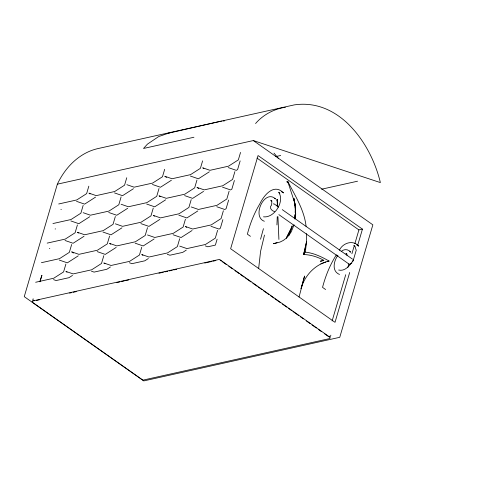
<?xml version="1.0" encoding="UTF-8"?>
<svg xmlns="http://www.w3.org/2000/svg" width="485" height="485" viewBox="0 0 485 485"><rect width="100%" height="100%" fill="white"/><g stroke="black" fill="none" stroke-linecap="round" stroke-linejoin="round"><path stroke-width="0.73" d="M276.929 224.925L277.268 216.668M258.644 268.49L260.584 251.315L264.489 235.086M295.371 218.826L295.638 208.774L293.868 198.48L294.437 202.196M294.668 216.055L294.862 214.6M295.153 212.412L295.638 208.774L295.341 212.897L295.135 207.18M304.525 250.09L303.84 254.528C310.843 254.77 317.681 256.941 323.804 260.293L320.603 261.512M353.056 260.554L352.656 261.906M299.057 296.978L304.574 276.026L301.027 288.678C304.738 275.298 315.305 264.131 329.085 261.057C321.391 256.686 313.122 252.643 304.137 252.067L303.84 254.528L306.581 241.566L306.611 233.618M305.301 252.133L306.581 241.566L304.301 251.369M294.571 218.971L295.759 213.879L294.631 217.444M260.548 239.232L263.434 228.659M57.351 184.173L24.25 296.644L143.796 380.913L339.755 337.305L372.862 224.834L253.315 140.565L57.351 184.173C65.293 167.234 79.57 152.569 98.334 148.495L294.298 104.887C339.518 98.267 371.195 143.693 380.373 182.59L253.315 140.565M33.15 298.766L32.822 299.882L34.059 300.755M39.994 281.821L41.916 275.304L40.079 280.742M65.893 264.076L63.583 271.921L53.726 278.238L35.654 282.264M71.653 244.507L69.343 252.352L59.485 258.669L41.413 262.688M77.412 224.931L75.102 232.776L65.251 239.099L47.178 243.118M83.171 205.361L80.868 213.206L71.01 219.529L52.938 223.549M88.822 186.179L86.627 193.636L76.769 199.953L58.697 203.979M103.82 255.637L101.51 263.482L91.659 269.799L73.144 273.922L65.887 271.406L67.051 272.231M109.58 236.062L107.276 243.906L97.418 250.23L78.909 254.346L71.647 251.836L73.393 253.067M115.345 216.492L113.035 224.337L103.178 230.66L84.669 234.776L77.412 232.266L78.57 233.085M121.104 196.922L118.795 204.767L108.937 211.084L90.428 215.207L83.171 212.697M126.749 177.74L124.554 185.197L114.696 191.514L96.188 195.631L88.931 193.121L90.095 193.939M141.753 247.192L139.444 255.043L129.586 261.36L111.077 265.477L103.82 262.967L104.984 263.785M147.513 227.623L145.203 235.467L135.345 241.791L116.836 245.907L109.58 243.397L110.744 244.216M153.272 208.053L150.962 215.898L141.105 222.215L122.596 226.337L115.339 223.827M159.031 188.483L156.722 196.328L146.864 202.645L128.355 206.768L121.098 204.252M164.676 169.295L162.481 176.752L152.629 183.075L134.115 187.192L126.858 184.682M179.68 238.753L177.371 246.598L167.513 252.921L149.004 257.038L141.747 254.528L142.911 255.346M185.44 219.184L183.13 227.029L173.272 233.352L154.763 237.468L147.507 234.958M191.199 199.614L188.889 207.459L179.038 213.776L160.523 217.898L153.266 215.382L154.43 216.207M196.958 180.038L194.655 187.883L184.797 194.206L166.288 198.323L159.025 195.813L160.189 196.631M202.609 160.856L200.414 168.313L190.556 174.636L172.048 178.753L164.791 176.243L166.531 177.474M217.607 230.314L215.304 238.159L205.446 244.482L186.937 248.599L179.674 246.089M223.373 210.745L221.063 218.589L211.205 224.907L192.697 229.029L185.44 226.513L186.598 227.338M229.132 191.169L226.822 199.02L216.965 205.337L198.456 209.453L191.199 206.943M234.892 171.599L232.582 179.444L222.724 185.767L204.215 189.884L196.958 187.374L198.704 188.604M240.536 152.417L238.341 159.874L228.483 166.191L209.975 170.314L202.718 167.804L203.882 168.622M217.116 239.202L215.376 245.107L207.859 246.78L205.246 245.877M222.876 219.632L220.335 228.265L219.05 229.09L211.005 226.307M228.635 200.056L226.095 208.689L224.81 209.514L216.765 206.731M234.394 180.487L231.848 189.138L230.569 189.944L222.524 187.161M240.154 160.917L237.614 169.55L236.328 170.374L228.283 167.592M332.122 320.949L345.732 274.71M347.86 267.484L348.921 263.87M351.898 253.758L354.026 246.532M354.874 243.646L358.912 229.914L362.447 229.132L357.56 245.743M330.861 335.183L330.527 336.299L329.103 336.62M349.691 272.479L335.02 322.325L230.624 248.738L258.056 155.546L362.447 229.132M353.304 260.196L356.281 250.078M291.909 226.004L288.963 235.28L286.302 238.165L283.301 240.445L280.021 242.063L273.437 243.688L277.038 242.73M294.08 224.773L291.242 231.83L288.963 235.28L292.473 225.949L286.302 238.165L290.624 229.629M337.954 255.183C333.886 260.803 331.358 271.109 339.512 274.48M33.871 300.936L33.701 300.154M336.378 254.825C330.024 264.834 325.52 275.91 322.543 287.369L325.611 289.533M353.65 259.542C350.588 264.574 345.453 271.77 338.682 270.036M339.367 250.266C342.646 243.027 353.007 239.414 358.7 246.125L356.748 244.931M255.571 123.529C263.058 114.775 274.073 108.931 285.404 107.233M351.777 263.197L349.564 264.319M341.161 251.588C343.895 248.732 348.285 249.06 350.77 252.151L349.649 251.715M95.533 197.134L84.614 204.137L76.569 201.354M89.773 216.704L78.849 223.706L70.81 220.924M133.466 188.689L122.541 195.697L114.496 192.909M84.014 236.274L73.09 243.276L65.051 240.493M127.7 208.265L116.782 215.267L108.737 212.485M171.393 180.25L160.468 187.252L152.429 184.47M78.255 255.844L67.33 262.852L59.291 260.069M121.941 227.835L111.023 234.837L102.978 232.054M165.634 199.82L154.709 206.828L146.67 204.046M209.32 171.811L198.401 178.813L190.356 176.031M72.495 275.419L68.943 277.693L56.145 280.542L53.532 279.639M116.182 247.405L105.263 254.407L97.218 251.624M159.874 219.396L148.95 226.398L140.905 223.615M203.561 191.381L192.642 198.383L184.597 195.6M110.422 266.98L106.87 269.254L94.072 272.103L91.459 271.2M154.115 238.966L143.19 245.968L135.145 243.185M197.801 210.957L186.877 217.959L178.838 215.176M148.349 258.535L144.803 260.815L132.005 263.664L129.386 262.755M192.042 230.527L181.117 237.529L173.078 234.746M186.282 250.096L182.73 252.376L169.932 255.219L167.319 254.316M320.773 263.913L325.696 262.033M171.096 132.308L158.674 136.57L147.434 144.142L143.505 148.471L193.951 137.243M221.536 121.08L168.556 133.175M329.618 336.141L329.042 336.548L329.321 337.148M275.559 156.619L280.688 155.479M60.898 209.429L61.334 209.332M55.132 228.999L55.575 228.902M49.373 248.569L49.816 248.472M321.603 189.205L357.548 181.208M36.363 300.5L39.315 299.845M69.591 293.104L71.81 292.613M73.283 292.285L76.242 291.624M116.855 282.585L119.813 281.93M121.286 281.603L124.245 280.942M125.718 280.615L128.671 279.96M158.953 273.219L163.384 272.237M164.858 271.909L167.816 271.248M169.289 270.921L172.248 270.26M173.721 269.933L176.673 269.278M204.737 263.034L211.387 261.554M212.86 261.227L215.819 260.566M320.27 261.075L323.804 260.293M327.102 261.5L329.085 261.057M223.033 120.989L224.531 120.898M273.322 203.876L274.255 203.991L278.572 207.034M263.513 216.825C274.437 218.141 285.047 201.366 278.669 192.218L279.9 193.085M274.48 198.504L275.601 198.941C264.567 188.61 251.479 216.722 264.343 221.269M281.579 191.72L283.531 192.915C273.952 182.948 263.882 195.261 259.79 203.936C254.146 213.315 250.145 223.585 247.374 234.152L250.442 236.316M256.989 158.074L358.912 229.914M355.068 246.295L353.838 245.434L355.256 247.192L355.972 249.672M272.018 201.063L270.794 200.196L271.836 202.1L271.624 204.967C268.738 207.544 271.461 210.726 274.546 211.587M347.187 254.279L345.963 253.412L347.005 255.31M282.27 209.641L352.553 259.184M278.857 214.631L349.139 264.173M220.123 260.178L221.36 261.051M222.591 261.918L226.295 264.531M228.762 266.271L232.467 268.878M234.934 270.618L239.25 273.661M240.481 274.528L244.185 277.141M245.422 278.008L250.969 281.924M252.824 283.228L257.141 286.271M258.372 287.138L262.076 289.751M263.313 290.618L268.86 294.534M270.715 295.838L273.795 298.014M275.031 298.881L280.585 302.798M282.434 304.101L286.75 307.144M288.605 308.448L291.685 310.624M292.922 311.491L298.475 315.408M300.324 316.711L303.41 318.887M306.496 321.058L310.194 323.671M312.043 324.974L316.365 328.018M318.215 329.321L321.3 331.497M324.386 333.668L328.084 336.281M273.976 153.09L278.681 158.722M286.811 181.432L287.429 182.815M293.868 198.48L294.868 203.342L287.678 181.238C295.038 195.6 304.259 209.89 306.083 226.313M294.662 203.688L295.347 208.15L295.001 203.609L295.08 205.749M277.129 200.875L277.111 199.371L277.796 206.937M277.929 216.674L278.911 239.438M277.111 199.371L277.402 205.828M277.171 204.64L277.19 206.143M32.489 300.997L32.162 302.119L142.869 380.149L329.873 338.536L330.2 337.421L219.499 259.384L32.489 300.997"/></g></svg>
